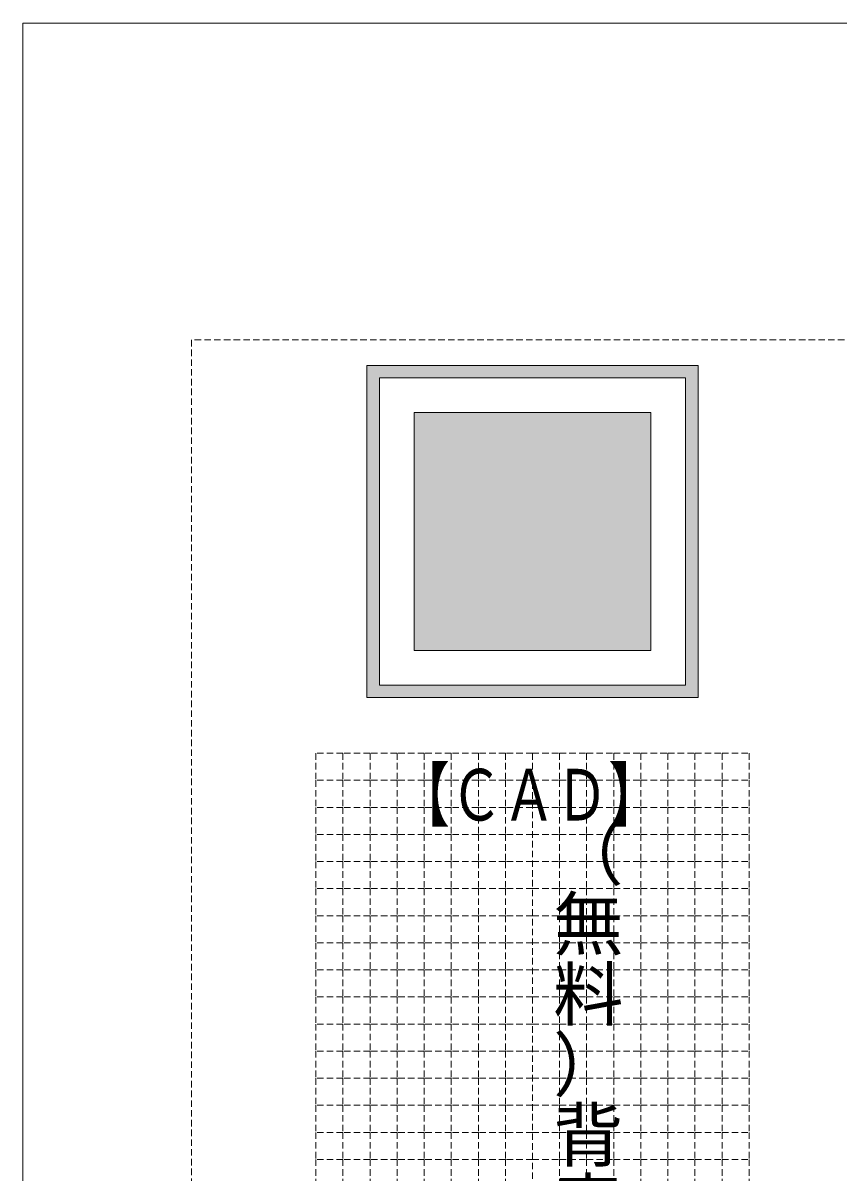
# Model space of a CAD drawing. Units: millimetres on the paper. Extents: x -148 to 387, y -210 to 210.
# Drawn here: x -148 to 2.5, y -2.3 to 210 of the extents above; entities that cross this region are included whole.
import ezdxf
from ezdxf.enums import TextEntityAlignment as Align

# ---------------------------------------------------------------- set-up
doc = ezdxf.new("R2010")
doc.units = ezdxf.units.MM
doc.linetypes.add('DASHED1', pattern=[1.8, 1.2, -0.6])
doc.layers.add('0-0', color=3, linetype='DASHED1', lineweight=9)
doc.styles.add('@ＭＳ ゴシック', font='')
doc.styles.add('ＭＳ ゴシック', font='')
doc.styles.get('@ＭＳ ゴシック').set_extended_font_data('@MS Gothic')
doc.styles.get('ＭＳ ゴシック').set_extended_font_data('MS Gothic')

msp = doc.modelspace()

# ---------------------------------------------------------------- linework, layer by layer
at = {"layer": '0-0', "color": 7, "linetype": 'Continuous'}
for p, q in [((-84.5, 85.486), (-84.5, 146.756)), ((-84.5, 146.756), (-23.298, 146.756)), ((-37.549, 146.756), (-23.298, 146.756)), ((-23.298, 146.756), (-23.298, 85.486)), ((-82.178, 144.501), (-25.621, 144.501)), ((-82.178, 87.742), (-82.178, 144.501)), ((-25.621, 144.501), (-25.621, 87.742)), ((-25.621, 122.484), (-25.621, 144.501)), ((-75.748, 138.071), (-32.051, 138.071)), ((-75.748, 94.172), (-75.748, 138.071)), ((-42.164, 138.071), (-32.051, 138.071)), ((-32.051, 138.071), (-32.051, 94.172)), ((-84.5, 85.486), (-84.5, 107.503)), ((-75.748, 94.172), (-75.748, 104.322)), ((-32.051, 94.172), (-75.748, 94.172)), ((-23.298, 85.486), (-84.5, 85.486))]:
    msp.add_line(p, q, dxfattribs=at)
at = {"layer": '0-0'}
for p, q in [((-63.899, 75.185), (-63.899, 70.185)), ((-58.899, 75.185), (-58.899, 70.185)), ((-53.899, 75.185), (-53.899, -129.815)), ((-48.899, 75.185), (-48.899, 70.185)), ((-43.899, 75.185), (-43.899, 70.185)), ((-63.899, 70.185), (-63.899, 65.185)), ((-58.899, 70.185), (-58.899, 65.185)), ((-48.899, 70.185), (-48.899, 65.185)), ((-43.899, 70.185), (-43.899, 65.185)), ((-63.899, 65.185), (-63.899, 60.185)), ((-58.899, 65.185), (-58.899, 60.185)), ((-48.899, 65.185), (-48.899, 60.185)), ((-43.899, 65.185), (-43.899, 60.185)), ((-63.899, 60.185), (-63.899, 55.185)), ((-58.899, 60.185), (-58.899, 55.185)), ((-48.899, 60.185), (-48.899, 55.185)), ((-43.899, 60.185), (-43.899, 55.185)), ((-63.899, 55.185), (-63.899, 50.185)), ((-58.899, 55.185), (-58.899, 50.185)), ((-48.899, 55.185), (-48.899, 50.185)), ((-43.899, 55.185), (-43.899, 50.185)), ((-63.899, 50.185), (-63.899, 45.185)), ((-58.899, 50.185), (-58.899, 45.185)), ((-48.899, 50.185), (-48.899, 45.185)), ((-43.899, 50.185), (-43.899, 45.185)), ((-63.899, 45.185), (-63.899, 40.185)), ((-58.899, 45.185), (-58.899, 40.185)), ((-48.899, 45.185), (-48.899, 40.185)), ((-43.899, 45.185), (-43.899, 40.185)), ((-63.899, 40.185), (-63.899, 35.185)), ((-58.899, 40.185), (-58.899, 35.185)), ((-48.899, 40.185), (-48.899, 35.185)), ((-43.899, 40.185), (-43.899, 35.185)), ((-63.899, 35.185), (-63.899, 30.185)), ((-58.899, 35.185), (-58.899, 30.185)), ((-48.899, 35.185), (-48.899, 30.185)), ((-43.899, 35.185), (-43.899, 30.185)), ((-63.899, 30.185), (-63.899, 25.185)), ((-58.899, 30.185), (-58.899, 25.185)), ((-48.899, 30.185), (-48.899, 25.185)), ((-43.899, 30.185), (-43.899, 25.185)), ((-63.899, 25.185), (-63.899, 20.185)), ((-58.899, 25.185), (-58.899, 20.185)), ((-48.899, 25.185), (-48.899, 20.185)), ((-43.899, 25.185), (-43.899, 20.185)), ((-63.899, 20.185), (-63.899, 15.185)), ((-58.899, 20.185), (-58.899, 15.185)), ((-48.899, 20.185), (-48.899, 15.185)), ((-43.899, 20.185), (-43.899, 15.185)), ((-63.899, 15.185), (-63.899, 10.185)), ((-58.899, 15.185), (-58.899, 10.185)), ((-48.899, 15.185), (-48.899, 10.185)), ((-43.899, 15.185), (-43.899, 10.185)), ((-63.899, 10.185), (-63.899, 5.185)), ((-58.899, 10.185), (-58.899, 5.185)), ((-48.899, 10.185), (-48.899, 5.185)), ((-43.899, 10.185), (-43.899, 5.185)), ((-63.899, 5.185), (-63.899, 0.185)), ((-58.899, 5.185), (-58.899, 0.185)), ((-48.899, 5.185), (-48.899, 0.185)), ((-43.899, 5.185), (-43.899, 0.185)), ((-63.899, 0.185), (-63.899, -4.815)), ((-58.899, 0.185), (-58.899, -4.815)), ((-48.899, 0.185), (-48.899, -4.815)), ((-43.899, 0.185), (-43.899, -4.815))]:
    msp.add_line(p, q, dxfattribs=at)
at = {"layer": '0-0', "color": 7, "linetype": 'Continuous'}
for points in [[(148, 210), (-148, 210), (-148, -210)], [(-25.621, 87.742), (-82.178, 87.742), (-67.927, 87.742)]]:
    msp.add_lwpolyline(points, dxfattribs=at)
at = {"layer": '0-0'}
for points in [[(9.101, -151.5), (9.101, 151.5), (-116.899, 151.5), (-116.899, -151.5)], [(-88.899, 75.185), (-93.899, 75.185), (-93.899, 70.185)], [(-83.899, 75.185), (-88.899, 75.185), (-88.899, 70.185)], [(-78.899, 75.185), (-83.899, 75.185), (-83.899, 70.185)], [(-73.899, 75.185), (-78.899, 75.185), (-78.899, 70.185)], [(-68.899, 75.185), (-73.899, 75.185), (-73.899, 70.185)], [(-63.899, 75.185), (-68.899, 75.185), (-68.899, 70.185)], [(-53.899, 75.185), (-58.899, 75.185), (-63.899, 75.185)], [(-53.899, 75.185), (-48.899, 75.185), (-43.899, 75.185)], [(-43.899, 75.185), (-38.899, 75.185), (-38.899, 70.185)], [(-38.899, 75.185), (-33.899, 75.185), (-33.899, 70.185)], [(-33.899, 75.185), (-28.899, 75.185), (-28.899, 70.185)], [(-28.899, 75.185), (-23.899, 75.185), (-23.899, 70.185)], [(-23.899, 75.185), (-18.899, 75.185), (-18.899, 70.185)], [(-18.899, 75.185), (-13.899, 75.185), (-13.899, 70.185)], [(-88.899, 70.185), (-93.899, 70.185), (-93.899, 65.185)], [(-83.899, 70.185), (-88.899, 70.185), (-88.899, 65.185)], [(-78.899, 70.185), (-83.899, 70.185), (-83.899, 65.185)], [(-73.899, 70.185), (-78.899, 70.185), (-78.899, 65.185)], [(-68.899, 70.185), (-73.899, 70.185), (-73.899, 65.185)], [(-63.899, 70.185), (-68.899, 70.185), (-68.899, 65.185)], [(-53.899, 70.185), (-58.899, 70.185), (-63.899, 70.185)], [(-53.899, 70.185), (-48.899, 70.185), (-43.899, 70.185)], [(-43.899, 70.185), (-38.899, 70.185), (-38.899, 65.185)], [(-38.899, 70.185), (-33.899, 70.185), (-33.899, 65.185)], [(-33.899, 70.185), (-28.899, 70.185), (-28.899, 65.185)], [(-28.899, 70.185), (-23.899, 70.185), (-23.899, 65.185)], [(-23.899, 70.185), (-18.899, 70.185), (-18.899, 65.185)], [(-18.899, 70.185), (-13.899, 70.185), (-13.899, 65.185)], [(-88.899, 65.185), (-93.899, 65.185), (-93.899, 60.185)], [(-83.899, 65.185), (-88.899, 65.185), (-88.899, 60.185)], [(-78.899, 65.185), (-83.899, 65.185), (-83.899, 60.185)], [(-73.899, 65.185), (-78.899, 65.185), (-78.899, 60.185)], [(-68.899, 65.185), (-73.899, 65.185), (-73.899, 60.185)], [(-63.899, 65.185), (-68.899, 65.185), (-68.899, 60.185)], [(-53.899, 65.185), (-58.899, 65.185), (-63.899, 65.185)], [(-53.899, 65.185), (-48.899, 65.185), (-43.899, 65.185)], [(-43.899, 65.185), (-38.899, 65.185), (-38.899, 60.185)], [(-38.899, 65.185), (-33.899, 65.185), (-33.899, 60.185)], [(-33.899, 65.185), (-28.899, 65.185), (-28.899, 60.185)], [(-28.899, 65.185), (-23.899, 65.185), (-23.899, 60.185)], [(-23.899, 65.185), (-18.899, 65.185), (-18.899, 60.185)], [(-18.899, 65.185), (-13.899, 65.185), (-13.899, 60.185)], [(-88.899, 60.185), (-93.899, 60.185), (-93.899, 55.185)], [(-83.899, 60.185), (-88.899, 60.185), (-88.899, 55.185)], [(-78.899, 60.185), (-83.899, 60.185), (-83.899, 55.185)], [(-73.899, 60.185), (-78.899, 60.185), (-78.899, 55.185)], [(-68.899, 60.185), (-73.899, 60.185), (-73.899, 55.185)], [(-63.899, 60.185), (-68.899, 60.185), (-68.899, 55.185)], [(-53.899, 60.185), (-58.899, 60.185), (-63.899, 60.185)], [(-53.899, 60.185), (-48.899, 60.185), (-43.899, 60.185)], [(-43.899, 60.185), (-38.899, 60.185), (-38.899, 55.185)], [(-38.899, 60.185), (-33.899, 60.185), (-33.899, 55.185)], [(-33.899, 60.185), (-28.899, 60.185), (-28.899, 55.185)], [(-28.899, 60.185), (-23.899, 60.185), (-23.899, 55.185)], [(-23.899, 60.185), (-18.899, 60.185), (-18.899, 55.185)], [(-18.899, 60.185), (-13.899, 60.185), (-13.899, 55.185)], [(-88.899, 55.185), (-93.899, 55.185), (-93.899, 50.185)], [(-83.899, 55.185), (-88.899, 55.185), (-88.899, 50.185)], [(-78.899, 55.185), (-83.899, 55.185), (-83.899, 50.185)], [(-73.899, 55.185), (-78.899, 55.185), (-78.899, 50.185)], [(-68.899, 55.185), (-73.899, 55.185), (-73.899, 50.185)], [(-63.899, 55.185), (-68.899, 55.185), (-68.899, 50.185)], [(-53.899, 55.185), (-58.899, 55.185), (-63.899, 55.185)], [(-53.899, 55.185), (-48.899, 55.185), (-43.899, 55.185)], [(-43.899, 55.185), (-38.899, 55.185), (-38.899, 50.185)], [(-38.899, 55.185), (-33.899, 55.185), (-33.899, 50.185)], [(-33.899, 55.185), (-28.899, 55.185), (-28.899, 50.185)], [(-28.899, 55.185), (-23.899, 55.185), (-23.899, 50.185)], [(-23.899, 55.185), (-18.899, 55.185), (-18.899, 50.185)], [(-18.899, 55.185), (-13.899, 55.185), (-13.899, 50.185)], [(-88.899, 50.185), (-93.899, 50.185), (-93.899, 45.185)], [(-83.899, 50.185), (-88.899, 50.185), (-88.899, 45.185)], [(-78.899, 50.185), (-83.899, 50.185), (-83.899, 45.185)], [(-73.899, 50.185), (-78.899, 50.185), (-78.899, 45.185)], [(-68.899, 50.185), (-73.899, 50.185), (-73.899, 45.185)], [(-63.899, 50.185), (-68.899, 50.185), (-68.899, 45.185)], [(-53.899, 50.185), (-58.899, 50.185), (-63.899, 50.185)], [(-53.899, 50.185), (-48.899, 50.185), (-43.899, 50.185)], [(-43.899, 50.185), (-38.899, 50.185), (-38.899, 45.185)], [(-38.899, 50.185), (-33.899, 50.185), (-33.899, 45.185)], [(-33.899, 50.185), (-28.899, 50.185), (-28.899, 45.185)], [(-28.899, 50.185), (-23.899, 50.185), (-23.899, 45.185)], [(-23.899, 50.185), (-18.899, 50.185), (-18.899, 45.185)], [(-18.899, 50.185), (-13.899, 50.185), (-13.899, 45.185)], [(-88.899, 45.185), (-93.899, 45.185), (-93.899, 40.185)], [(-83.899, 45.185), (-88.899, 45.185), (-88.899, 40.185)], [(-78.899, 45.185), (-83.899, 45.185), (-83.899, 40.185)], [(-73.899, 45.185), (-78.899, 45.185), (-78.899, 40.185)], [(-68.899, 45.185), (-73.899, 45.185), (-73.899, 40.185)], [(-63.899, 45.185), (-68.899, 45.185), (-68.899, 40.185)], [(-53.899, 45.185), (-58.899, 45.185), (-63.899, 45.185)], [(-53.899, 45.185), (-48.899, 45.185), (-43.899, 45.185)], [(-43.899, 45.185), (-38.899, 45.185), (-38.899, 40.185)], [(-38.899, 45.185), (-33.899, 45.185), (-33.899, 40.185)], [(-33.899, 45.185), (-28.899, 45.185), (-28.899, 40.185)], [(-28.899, 45.185), (-23.899, 45.185), (-23.899, 40.185)], [(-23.899, 45.185), (-18.899, 45.185), (-18.899, 40.185)], [(-18.899, 45.185), (-13.899, 45.185), (-13.899, 40.185)], [(-88.899, 40.185), (-93.899, 40.185), (-93.899, 35.185)], [(-83.899, 40.185), (-88.899, 40.185), (-88.899, 35.185)], [(-78.899, 40.185), (-83.899, 40.185), (-83.899, 35.185)], [(-73.899, 40.185), (-78.899, 40.185), (-78.899, 35.185)], [(-68.899, 40.185), (-73.899, 40.185), (-73.899, 35.185)], [(-63.899, 40.185), (-68.899, 40.185), (-68.899, 35.185)], [(-53.899, 40.185), (-58.899, 40.185), (-63.899, 40.185)], [(-53.899, 40.185), (-48.899, 40.185), (-43.899, 40.185)], [(-43.899, 40.185), (-38.899, 40.185), (-38.899, 35.185)], [(-38.899, 40.185), (-33.899, 40.185), (-33.899, 35.185)], [(-33.899, 40.185), (-28.899, 40.185), (-28.899, 35.185)], [(-28.899, 40.185), (-23.899, 40.185), (-23.899, 35.185)], [(-23.899, 40.185), (-18.899, 40.185), (-18.899, 35.185)], [(-18.899, 40.185), (-13.899, 40.185), (-13.899, 35.185)], [(-88.899, 35.185), (-93.899, 35.185), (-93.899, 30.185)], [(-83.899, 35.185), (-88.899, 35.185), (-88.899, 30.185)], [(-78.899, 35.185), (-83.899, 35.185), (-83.899, 30.185)], [(-73.899, 35.185), (-78.899, 35.185), (-78.899, 30.185)], [(-68.899, 35.185), (-73.899, 35.185), (-73.899, 30.185)], [(-63.899, 35.185), (-68.899, 35.185), (-68.899, 30.185)], [(-53.899, 35.185), (-58.899, 35.185), (-63.899, 35.185)], [(-53.899, 35.185), (-48.899, 35.185), (-43.899, 35.185)], [(-43.899, 35.185), (-38.899, 35.185), (-38.899, 30.185)], [(-38.899, 35.185), (-33.899, 35.185), (-33.899, 30.185)], [(-33.899, 35.185), (-28.899, 35.185), (-28.899, 30.185)], [(-28.899, 35.185), (-23.899, 35.185), (-23.899, 30.185)], [(-23.899, 35.185), (-18.899, 35.185), (-18.899, 30.185)], [(-18.899, 35.185), (-13.899, 35.185), (-13.899, 30.185)], [(-88.899, 30.185), (-93.899, 30.185), (-93.899, 25.185)], [(-83.899, 30.185), (-88.899, 30.185), (-88.899, 25.185)], [(-78.899, 30.185), (-83.899, 30.185), (-83.899, 25.185)], [(-73.899, 30.185), (-78.899, 30.185), (-78.899, 25.185)], [(-68.899, 30.185), (-73.899, 30.185), (-73.899, 25.185)], [(-63.899, 30.185), (-68.899, 30.185), (-68.899, 25.185)], [(-53.899, 30.185), (-58.899, 30.185), (-63.899, 30.185)], [(-53.899, 30.185), (-48.899, 30.185), (-43.899, 30.185)], [(-43.899, 30.185), (-38.899, 30.185), (-38.899, 25.185)], [(-38.899, 30.185), (-33.899, 30.185), (-33.899, 25.185)], [(-33.899, 30.185), (-28.899, 30.185), (-28.899, 25.185)], [(-28.899, 30.185), (-23.899, 30.185), (-23.899, 25.185)], [(-23.899, 30.185), (-18.899, 30.185), (-18.899, 25.185)], [(-18.899, 30.185), (-13.899, 30.185), (-13.899, 25.185)], [(-88.899, 25.185), (-93.899, 25.185), (-93.899, 20.185)], [(-83.899, 25.185), (-88.899, 25.185), (-88.899, 20.185)], [(-78.899, 25.185), (-83.899, 25.185), (-83.899, 20.185)], [(-73.899, 25.185), (-78.899, 25.185), (-78.899, 20.185)], [(-68.899, 25.185), (-73.899, 25.185), (-73.899, 20.185)], [(-63.899, 25.185), (-68.899, 25.185), (-68.899, 20.185)], [(-53.899, 25.185), (-58.899, 25.185), (-63.899, 25.185)], [(-53.899, 25.185), (-48.899, 25.185), (-43.899, 25.185)], [(-43.899, 25.185), (-38.899, 25.185), (-38.899, 20.185)], [(-38.899, 25.185), (-33.899, 25.185), (-33.899, 20.185)], [(-33.899, 25.185), (-28.899, 25.185), (-28.899, 20.185)], [(-28.899, 25.185), (-23.899, 25.185), (-23.899, 20.185)], [(-23.899, 25.185), (-18.899, 25.185), (-18.899, 20.185)], [(-18.899, 25.185), (-13.899, 25.185), (-13.899, 20.185)], [(-88.899, 20.185), (-93.899, 20.185), (-93.899, 15.185)], [(-83.899, 20.185), (-88.899, 20.185), (-88.899, 15.185)], [(-78.899, 20.185), (-83.899, 20.185), (-83.899, 15.185)], [(-73.899, 20.185), (-78.899, 20.185), (-78.899, 15.185)], [(-68.899, 20.185), (-73.899, 20.185), (-73.899, 15.185)], [(-63.899, 20.185), (-68.899, 20.185), (-68.899, 15.185)], [(-53.899, 20.185), (-58.899, 20.185), (-63.899, 20.185)], [(-53.899, 20.185), (-48.899, 20.185), (-43.899, 20.185)], [(-43.899, 20.185), (-38.899, 20.185), (-38.899, 15.185)], [(-38.899, 20.185), (-33.899, 20.185), (-33.899, 15.185)], [(-33.899, 20.185), (-28.899, 20.185), (-28.899, 15.185)], [(-28.899, 20.185), (-23.899, 20.185), (-23.899, 15.185)], [(-23.899, 20.185), (-18.899, 20.185), (-18.899, 15.185)], [(-18.899, 20.185), (-13.899, 20.185), (-13.899, 15.185)], [(-88.899, 15.185), (-93.899, 15.185), (-93.899, 10.185)], [(-83.899, 15.185), (-88.899, 15.185), (-88.899, 10.185)], [(-78.899, 15.185), (-83.899, 15.185), (-83.899, 10.185)], [(-73.899, 15.185), (-78.899, 15.185), (-78.899, 10.185)], [(-68.899, 15.185), (-73.899, 15.185), (-73.899, 10.185)], [(-63.899, 15.185), (-68.899, 15.185), (-68.899, 10.185)], [(-53.899, 15.185), (-58.899, 15.185), (-63.899, 15.185)], [(-53.899, 15.185), (-48.899, 15.185), (-43.899, 15.185)], [(-43.899, 15.185), (-38.899, 15.185), (-38.899, 10.185)], [(-38.899, 15.185), (-33.899, 15.185), (-33.899, 10.185)], [(-33.899, 15.185), (-28.899, 15.185), (-28.899, 10.185)], [(-28.899, 15.185), (-23.899, 15.185), (-23.899, 10.185)], [(-23.899, 15.185), (-18.899, 15.185), (-18.899, 10.185)], [(-18.899, 15.185), (-13.899, 15.185), (-13.899, 10.185)], [(-88.899, 10.185), (-93.899, 10.185), (-93.899, 5.185)], [(-83.899, 10.185), (-88.899, 10.185), (-88.899, 5.185)], [(-78.899, 10.185), (-83.899, 10.185), (-83.899, 5.185)], [(-73.899, 10.185), (-78.899, 10.185), (-78.899, 5.185)], [(-68.899, 10.185), (-73.899, 10.185), (-73.899, 5.185)], [(-63.899, 10.185), (-68.899, 10.185), (-68.899, 5.185)], [(-53.899, 10.185), (-58.899, 10.185), (-63.899, 10.185)], [(-53.899, 10.185), (-48.899, 10.185), (-43.899, 10.185)], [(-43.899, 10.185), (-38.899, 10.185), (-38.899, 5.185)], [(-38.899, 10.185), (-33.899, 10.185), (-33.899, 5.185)], [(-33.899, 10.185), (-28.899, 10.185), (-28.899, 5.185)], [(-28.899, 10.185), (-23.899, 10.185), (-23.899, 5.185)], [(-23.899, 10.185), (-18.899, 10.185), (-18.899, 5.185)], [(-18.899, 10.185), (-13.899, 10.185), (-13.899, 5.185)], [(-88.899, 5.185), (-93.899, 5.185), (-93.899, 0.185)], [(-83.899, 5.185), (-88.899, 5.185), (-88.899, 0.185)], [(-78.899, 5.185), (-83.899, 5.185), (-83.899, 0.185)], [(-73.899, 5.185), (-78.899, 5.185), (-78.899, 0.185)], [(-68.899, 5.185), (-73.899, 5.185), (-73.899, 0.185)], [(-63.899, 5.185), (-68.899, 5.185), (-68.899, 0.185)], [(-53.899, 5.185), (-58.899, 5.185), (-63.899, 5.185)], [(-53.899, 5.185), (-48.899, 5.185), (-43.899, 5.185)], [(-43.899, 5.185), (-38.899, 5.185), (-38.899, 0.185)], [(-38.899, 5.185), (-33.899, 5.185), (-33.899, 0.185)], [(-33.899, 5.185), (-28.899, 5.185), (-28.899, 0.185)], [(-28.899, 5.185), (-23.899, 5.185), (-23.899, 0.185)], [(-23.899, 5.185), (-18.899, 5.185), (-18.899, 0.185)], [(-18.899, 5.185), (-13.899, 5.185), (-13.899, 0.185)], [(-88.899, 0.185), (-93.899, 0.185), (-93.899, -4.815)], [(-83.899, 0.185), (-88.899, 0.185), (-88.899, -4.815)], [(-78.899, 0.185), (-83.899, 0.185), (-83.899, -4.815)], [(-73.899, 0.185), (-78.899, 0.185), (-78.899, -4.815)], [(-68.899, 0.185), (-73.899, 0.185), (-73.899, -4.815)], [(-63.899, 0.185), (-68.899, 0.185), (-68.899, -4.815)], [(-53.899, 0.185), (-58.899, 0.185), (-63.899, 0.185)], [(-53.899, 0.185), (-48.899, 0.185), (-43.899, 0.185)], [(-43.899, 0.185), (-38.899, 0.185), (-38.899, -4.815)], [(-38.899, 0.185), (-33.899, 0.185), (-33.899, -4.815)], [(-33.899, 0.185), (-28.899, 0.185), (-28.899, -4.815)], [(-28.899, 0.185), (-23.899, 0.185), (-23.899, -4.815)], [(-23.899, 0.185), (-18.899, 0.185), (-18.899, -4.815)], [(-18.899, 0.185), (-13.899, 0.185), (-13.899, -4.815)]]:
    msp.add_lwpolyline(points, dxfattribs=at)
at = {"layer": '0-0', "color": 7}
for points in [[(-23.298, 146.756), (-84.5, 146.756), (-82.178, 144.501)], [(-84.5, 146.756), (-82.178, 144.501), (-84.5, 85.486), (-82.178, 87.742)], [(-23.298, 146.756), (-82.178, 144.501), (-25.621, 144.501)], [(-25.621, 87.742), (-23.298, 85.486), (-23.298, 146.756)], [(-23.298, 146.756), (-25.621, 144.501), (-25.621, 87.742)], [(-82.178, 87.742), (-84.5, 85.486), (-23.298, 85.486)], [(-25.621, 87.742), (-82.178, 87.742), (-23.298, 85.486)]]:
    msp.add_solid(points, dxfattribs=at)
at = {"layer": '0-0', "color": 1}
msp.add_solid([(-75.748, 138.071), (-32.051, 138.071), (-75.748, 94.172), (-32.051, 94.172)], dxfattribs=at)

# ---------------------------------------------------------------- texts
at = {"layer": '0-0', "color": 7, "style": 'ＭＳ ゴシック', "width": 0.75}
msp.add_text('【ＣＡＤ】', height=9.531, dxfattribs=at).set_placement((-78.899, 59.893), align=Align.BOTTOM_LEFT)
at = {"layer": '0-0', "color": 7, "style": '@ＭＳ ゴシック'}
msp.add_text('（無料）背表紙テンプレート', height=9.531, rotation=270, dxfattribs=at).set_placement((-51.399, 63.347), align=Align.BOTTOM_LEFT)

doc.saveas('drawing.dxf')
